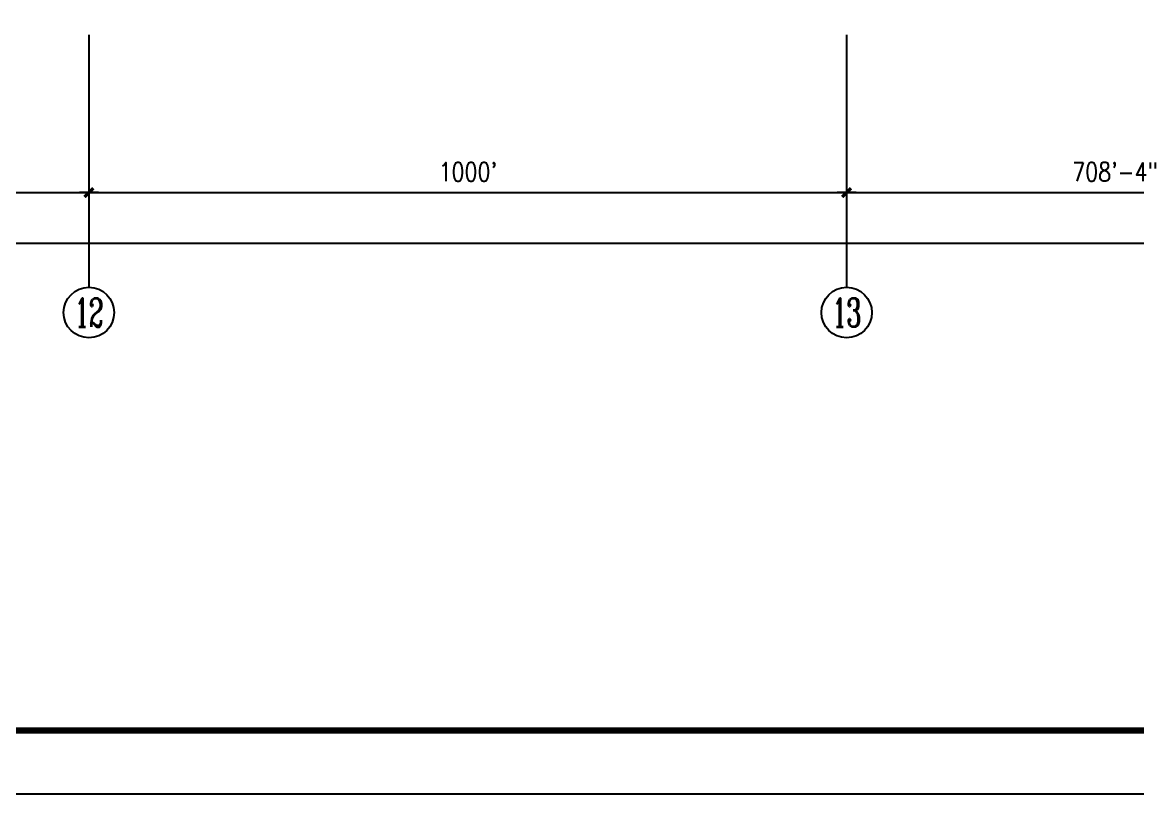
# Model space of a CAD drawing. Extents: x 539033 to 804858, y 468425 to 1263560.
# Drawn here: x 749046 to 766711, y 468425 to 480641 of the extents above; entities that cross this region are included whole.
import ezdxf
from ezdxf.enums import TextEntityAlignment as Align

# ---------------------------------------------------------------- set-up
doc = ezdxf.new("R2010")
doc.units = 0
doc.header["$LTSCALE"] = 1000
doc.header["$MEASUREMENT"] = 0
doc.layers.get('0').update_dxf_attribs({"linetype": 'CONTINUOUS'})
doc.layers.get('Defpoints').update_dxf_attribs({"linetype": 'CONTINUOUS'})
for name, color, linetype in [('AXIS', 3, 'CONTINUOUS'), ('AXIS_TEXT', 7, 'CONTINUOUS'), ('PUB_TITLE', 4, 'CONTINUOUS')]:
    doc.layers.add(name, color=color, linetype=linetype)
doc.styles.add('_TCH_AXIS', font='COMPLEX', dxfattribs={"bigfont": 'GBCBIG'})
doc.styles.add('COMPLEX', font='COMPLEX')
doc.styles.add('DIM_FONT', font='SIMPLEX.shx', dxfattribs={"width": 0.8})
doc.dimstyles.new('dimn', dxfattribs={"dimtxt": 300, "dimasz": 1, "dimexe": 250, "dimexo": 300, "dimgap": 150, "dimtad": 1, "dimdec": 0, "dimzin": 0, "dimdsep": 46, "dimlunit": 4, "dimtxsty": 'DIM_FONT', "dimblk": '_DIMX', "dimcen": 0.089996, "dimdle": 3, "dimclrd": 256, "dimclrt": 7, "dimadec": 0, "dimazin": 0, "dimtfac": 1, "dimtdec": 0, "dimtix": 1, "dimtmove": 0, "dimatfit": 3, "dimldrblk": 'OBLIQUE', "dimfxl": 250, "dimfrac": 2, "dimtolj": 1, "dimtzin": 0, "dimarcsym": 0})

# ---------------------------------------------------------------- blocks, each defined once
blk = doc.blocks.new('_AXISO')
blk.add_circle((0, 0), 0.5)
at = {"layer": 'AXIS_TEXT', "style": 'COMPLEX', "width": 1.041667}
blk.add_attdef('A', text='', height=0.56, dxfattribs=at).set_placement((-0.25, -0.28), (0.25, -0.28), align=Align.FIT)
blk = doc.blocks.new('_DIMX')
blk.add_line((-150, 0), (150, 0))
at = {"const_width": 50}
blk.add_lwpolyline([(-70, -70), (70, 70)], dxfattribs=at)
blk = doc.blocks.new('*D393')
at = {"layer": 'AXIS', "color": 0, "lineweight": -2, "transparency": 16777216}
for p, q in [((738101, 480144), (738101, 477694)), ((750101, 480144), (750101, 477694))]:
    blk.add_line(p, q, dxfattribs=at)
at = {"layer": 'AXIS', "lineweight": -2, "transparency": 16777216}
blk.add_line((738102, 477944), (750100, 477944), dxfattribs=at)
at = {"layer": 'Defpoints', "color": 0, "lineweight": 25, "transparency": 16777216}
for p in [(738101, 480444), (750101, 480444), (750101, 477944)]:
    blk.add_point(p, dxfattribs=at)
at = {"layer": 'AXIS', "lineweight": -2, "transparency": 16777216, "rotation": 180}
blk.add_blockref('_DIMX', (738101, 477944), dxfattribs=at)
at = {"layer": 'AXIS', "lineweight": -2, "transparency": 16777216}
blk.add_blockref('_DIMX', (750101, 477944), dxfattribs=at)
at = {"layer": 'AXIS', "color": 7, "transparency": 16777216, "insert": (744101, 478273), "char_height": 300, "attachment_point": 5, "style": 'DIM_FONT'}
blk.add_mtext("\\A1;1000'", dxfattribs=at)
blk = doc.blocks.new('_OBLIQUE')
at = {"color": 0, "linetype": 'ByBlock'}
blk.add_line((-0.5, -0.5), (0.5, 0.5), dxfattribs=at)
blk = doc.blocks.new('*D394')
at = {"layer": 'AXIS', "color": 0, "lineweight": -2, "transparency": 16777216}
for p, q in [((750101, 480144), (750101, 477694)), ((762101, 480144), (762101, 477694))]:
    blk.add_line(p, q, dxfattribs=at)
at = {"layer": 'AXIS', "lineweight": -2, "transparency": 16777216}
blk.add_line((750102, 477944), (762100, 477944), dxfattribs=at)
at = {"layer": 'Defpoints', "color": 0, "lineweight": 25, "transparency": 16777216}
for p in [(750101, 480444), (762101, 480444), (762101, 477944)]:
    blk.add_point(p, dxfattribs=at)
at = {"layer": 'AXIS', "lineweight": -2, "transparency": 16777216, "rotation": 180}
blk.add_blockref('_DIMX', (750101, 477944), dxfattribs=at)
at = {"layer": 'AXIS', "lineweight": -2, "transparency": 16777216}
blk.add_blockref('_DIMX', (762101, 477944), dxfattribs=at)
at = {"layer": 'AXIS', "color": 7, "transparency": 16777216, "insert": (756101, 478273), "char_height": 300, "attachment_point": 5, "style": 'DIM_FONT'}
blk.add_mtext("\\A1;1000'", dxfattribs=at)
blk = doc.blocks.new('*D395')
at = {"layer": 'AXIS', "color": 0, "lineweight": -2, "transparency": 16777216}
for p, q in [((762101, 480144), (762101, 477694)), ((770601, 480144), (770601, 477694))]:
    blk.add_line(p, q, dxfattribs=at)
at = {"layer": 'AXIS', "lineweight": -2, "transparency": 16777216}
blk.add_line((762102, 477944), (770600, 477944), dxfattribs=at)
at = {"layer": 'Defpoints', "color": 0, "lineweight": 25, "transparency": 16777216}
for p in [(762101, 480444), (770601, 480444), (770601, 477944)]:
    blk.add_point(p, dxfattribs=at)
at = {"layer": 'AXIS', "lineweight": -2, "transparency": 16777216, "rotation": 180}
blk.add_blockref('_DIMX', (762101, 477944), dxfattribs=at)
at = {"layer": 'AXIS', "lineweight": -2, "transparency": 16777216}
blk.add_blockref('_DIMX', (770601, 477944), dxfattribs=at)
at = {"layer": 'AXIS', "color": 7, "transparency": 16777216, "insert": (766351, 478273), "char_height": 300, "attachment_point": 5, "style": 'DIM_FONT'}
blk.add_mtext('\\A1;708\'-4"', dxfattribs=at)
blk = doc.blocks.new('*D397')
at = {"layer": 'AXIS', "color": 0, "lineweight": -2, "transparency": 16777216}
for p, q in [((649101, 480144), (649101, 476894)), ((779101, 480144), (779101, 476894))]:
    blk.add_line(p, q, dxfattribs=at)
at = {"layer": 'AXIS', "lineweight": -2, "transparency": 16777216}
blk.add_line((649102, 477144), (779100, 477144), dxfattribs=at)
at = {"layer": 'Defpoints', "color": 0, "lineweight": 25, "transparency": 16777216}
for p in [(649101, 480444), (779101, 480444), (779101, 477144)]:
    blk.add_point(p, dxfattribs=at)
at = {"layer": 'AXIS', "lineweight": -2, "transparency": 16777216, "rotation": 180}
blk.add_blockref('_DIMX', (649101, 477144), dxfattribs=at)
at = {"layer": 'AXIS', "lineweight": -2, "transparency": 16777216}
blk.add_blockref('_DIMX', (779101, 477144), dxfattribs=at)
at = {"layer": 'AXIS', "color": 7, "transparency": 16777216, "insert": (714101, 477473), "char_height": 300, "attachment_point": 5, "style": 'DIM_FONT'}
blk.add_mtext('\\A1;10833\'-4"', dxfattribs=at)

msp = doc.modelspace()

# ---------------------------------------------------------------- linework, layer by layer
at = {"layer": 'AXIS'}
for p, q in [((750101, 480444.1), (750101, 476444.1)), ((762101, 480444.1), (762101, 476444.1))]:
    msp.add_line(p, q, dxfattribs=at)
at = {"layer": 'PUB_TITLE'}
msp.add_lwpolyline([(626457.8, 468424.6), (804857.8, 468424.6), (804857.8, 552524.6), (626457.8, 552524.6)], close=True, dxfattribs=at)
msp.add_lwpolyline([(626457.8, 468424.6), (804857.8, 468424.6), (804857.8, 552524.6), (626457.8, 552524.6)], close=True, dxfattribs=at)
at = {"layer": 'PUB_TITLE', "const_width": 100}
msp.add_lwpolyline([(628957.8, 469424.6), (803857.8, 469424.6), (803857.8, 551524.6), (628957.8, 551524.6)], close=True, dxfattribs=at)

# ---------------------------------------------------------------- block references
at = {"layer": 'AXIS'}
ref = msp.add_blockref('_AXISO', (750101, 476044.1), dxfattribs=dict(at, xscale=800, yscale=800, zscale=800))
ref.add_attrib('A', '12', dxfattribs={"layer": 'AXIS_TEXT', "ltscale": 100, "height": 452.55, "style": '_TCH_AXIS', "width": 0.724138}).set_placement((749874.8, 475817.9), (750327.3, 475817.9), align=Align.FIT)
ref = msp.add_blockref('_AXISO', (762101, 476044.1), dxfattribs=dict(at, xscale=800, yscale=800, zscale=800))
ref.add_attrib('A', '13', dxfattribs={"layer": 'AXIS_TEXT', "ltscale": 100, "height": 452.55, "style": '_TCH_AXIS', "width": 0.724138}).set_placement((761874.8, 475817.9), (762327.3, 475817.9), align=Align.FIT)

# ---------------------------------------------------------------- dimensions: what is measured, and where the dimension line sits
for p1, p2, distance, picture, middle in [((649101, 480444.1), (779101, 480444.1), -3300, '*D397', (714101, 477472.7)), ((738101, 480444.1), (750101, 480444.1), -2500, '*D393', (744101, 478272.7)), ((750101, 480444.1), (762101, 480444.1), -2500, '*D394', (756101, 478272.7)), ((762101, 480444.1), (770601, 480444.1), -2500, '*D395', (766351, 478272.7))]:
    dim = msp.add_aligned_dim(p1=p1, p2=p2, distance=distance, dimstyle='dimn', dxfattribs=at)
    dim.commit()
    dim.dimension.update_dxf_attribs({"geometry": picture, "text_midpoint": middle})

doc.saveas('drawing.dxf')
